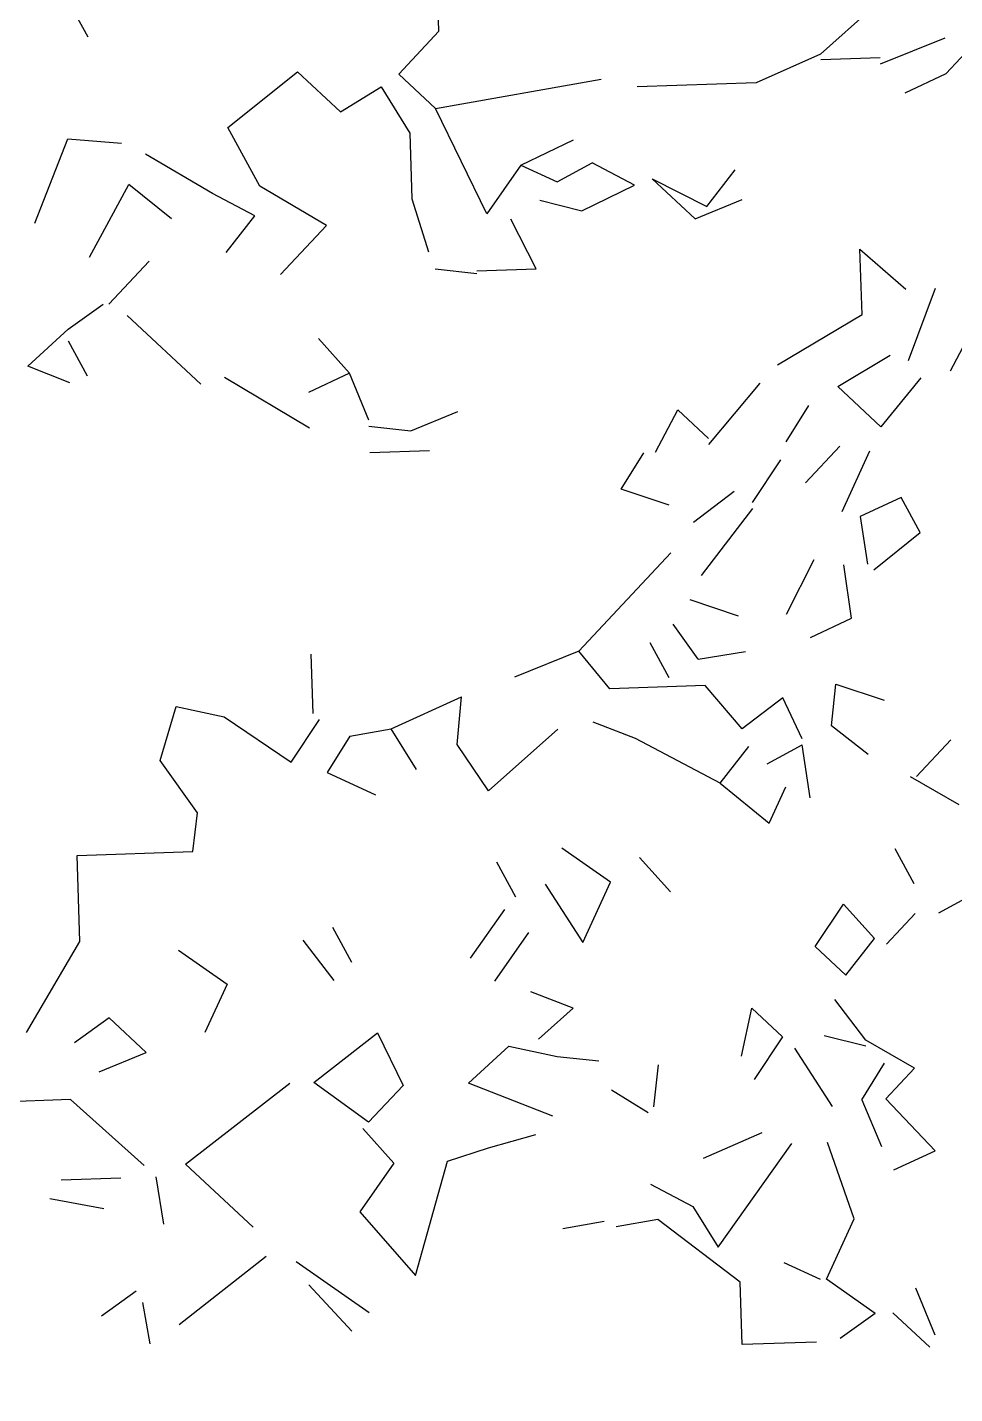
# Model space of a CAD drawing. Header units: metres. Extents: x 10 to 239, y 2 to 253.
# Drawn here: x 60.03 to 60.872, y 237.395 to 238.636 of the extents above; entities that cross this region are included whole.
import ezdxf

# ---------------------------------------------------------------- set-up
doc = ezdxf.new("R2010")
doc.units = ezdxf.units.M
doc.header["$MEASUREMENT"] = 0
doc.layers.add('1', color=7, linetype='Continuous')
doc.layers.add('bloques ARBOLES', color=7, linetype='Continuous', true_color=0xb8d897)

# ---------------------------------------------------------------- blocks, each defined once
blk = doc.blocks.new('arb-alz-77')
at = {"layer": 'bloques ARBOLES', "linetype": 'Continuous'}
for p, q in [((-3.7766, 4.904), (-3.7826, 5.0781)), ((-4.5111, 4.8916), (-4.551, 4.965)), ((-2.9778, 4.8561), (-2.8689, 4.9533)), ((-2.9778, 4.8561), (-2.8689, 4.9533)), ((-2.9778, 4.8561), (-2.8689, 4.9533)), ((-2.9778, 4.8561), (-2.8689, 4.9533)), ((-3.8607, 4.8138), (-3.7766, 4.904)), ((-3.8607, 4.8138), (-3.7766, 4.904)), ((-2.8526, 4.8355), (-2.7174, 4.8899)), ((-2.8526, 4.8355), (-2.7174, 4.8899)), ((-2.7149, 4.8152), (-2.6548, 4.8796)), ((-2.7149, 4.8152), (-2.6548, 4.8796)), ((-2.7149, 4.8152), (-2.6548, 4.8796)), ((-2.7149, 4.8152), (-2.6548, 4.8796)), ((-2.9778, 4.8561), (-3.1128, 4.7956)), ((-2.9778, 4.8561), (-3.1128, 4.7956)), ((-2.9778, 4.8561), (-3.1128, 4.7956)), ((-2.9778, 4.8561), (-3.1128, 4.7956)), ((-2.9778, 4.8561), (-3.1128, 4.7956)), ((-2.9778, 4.8561), (-3.1128, 4.7956)), ((-2.9778, 4.8561), (-3.1128, 4.7956)), ((-2.853, 4.8479), (-2.9774, 4.8437)), ((-2.853, 4.8479), (-2.9774, 4.8437)), ((-2.853, 4.8479), (-2.9774, 4.8437)), ((-2.853, 4.8479), (-2.9774, 4.8437)), ((-2.853, 4.8479), (-2.9774, 4.8437)), ((-4.2183, 4.7021), (-4.0727, 4.8192)), ((-4.2183, 4.7021), (-4.0727, 4.8192)), ((-4.0727, 4.8192), (-3.9826, 4.7351)), ((-4.0727, 4.8192), (-3.9826, 4.7351)), ((-3.7836, 4.7418), (-3.8607, 4.8138)), ((-3.7836, 4.7418), (-3.8607, 4.8138)), ((-3.7836, 4.7418), (-3.8607, 4.8138)), ((-3.7836, 4.7418), (-3.8607, 4.8138)), ((-3.7836, 4.7418), (-3.8607, 4.8138)), ((-3.7836, 4.7418), (-3.8607, 4.8138)), ((-2.8007, 4.775), (-2.7149, 4.8152)), ((-2.8007, 4.775), (-2.7149, 4.8152)), ((-2.8007, 4.775), (-2.7149, 4.8152)), ((-2.8007, 4.775), (-2.7149, 4.8152)), ((-2.8007, 4.775), (-2.7149, 4.8152)), ((-2.8007, 4.775), (-2.7149, 4.8152)), ((-2.8007, 4.775), (-2.7149, 4.8152)), ((-2.8007, 4.775), (-2.7149, 4.8152)), ((-2.8007, 4.775), (-2.7149, 4.8152)), ((-3.9826, 4.7351), (-3.8973, 4.7877)), ((-3.9826, 4.7351), (-3.8973, 4.7877)), ((-3.9826, 4.7351), (-3.8973, 4.7877)), ((-3.8973, 4.7877), (-3.8378, 4.6902)), ((-3.8973, 4.7877), (-3.8378, 4.6902)), ((-3.8973, 4.7877), (-3.8378, 4.6902)), ((-3.8973, 4.7877), (-3.8378, 4.6902)), ((-3.7836, 4.7418), (-3.4369, 4.8033)), ((-3.1128, 4.7956), (-3.3617, 4.7872)), ((-3.1128, 4.7956), (-3.3617, 4.7872)), ((-3.1128, 4.7956), (-3.3617, 4.7872)), ((-3.73, 4.6315), (-3.7836, 4.7418)), ((-3.73, 4.6315), (-3.7836, 4.7418)), ((-3.73, 4.6315), (-3.7836, 4.7418)), ((-3.73, 4.6315), (-3.7836, 4.7418)), ((-4.1518, 4.5798), (-4.2183, 4.7021)), ((-4.1518, 4.5798), (-4.2183, 4.7021)), ((-4.1518, 4.5798), (-4.2183, 4.7021)), ((-4.1518, 4.5798), (-4.2183, 4.7021)), ((-4.1518, 4.5798), (-4.2183, 4.7021)), ((-4.1518, 4.5798), (-4.2183, 4.7021)), ((-4.1518, 4.5798), (-4.2183, 4.7021)), ((-4.6224, 4.5017), (-4.5537, 4.6784)), ((-4.6224, 4.5017), (-4.5537, 4.6784)), ((-4.5537, 4.6784), (-4.4413, 4.6698)), ((-4.5537, 4.6784), (-4.4413, 4.6698)), ((-4.5537, 4.6784), (-4.4413, 4.6698)), ((-4.5537, 4.6784), (-4.4413, 4.6698)), ((-4.5537, 4.6784), (-4.4413, 4.6698)), ((-4.5537, 4.6784), (-4.4413, 4.6698)), ((-4.5537, 4.6784), (-4.4413, 4.6698)), ((-4.5537, 4.6784), (-4.4413, 4.6698)), ((-4.5537, 4.6784), (-4.4413, 4.6698)), ((-3.8378, 4.6902), (-3.8333, 4.5532)), ((-3.8378, 4.6902), (-3.8333, 4.5532)), ((-3.8378, 4.6902), (-3.8333, 4.5532)), ((-3.8378, 4.6902), (-3.8333, 4.5532)), ((-3.8378, 4.6902), (-3.8333, 4.5532)), ((-3.8378, 4.6902), (-3.8333, 4.5532)), ((-3.8378, 4.6902), (-3.8333, 4.5532)), ((-3.6052, 4.6233), (-3.495, 4.6767)), ((-3.6052, 4.6233), (-3.495, 4.6767)), ((-3.6052, 4.6233), (-3.495, 4.6767)), ((-3.6052, 4.6233), (-3.495, 4.6767)), ((-3.6052, 4.6233), (-3.495, 4.6767)), ((-4.2509, 4.5641), (-4.3907, 4.6465)), ((-4.2509, 4.5641), (-4.3907, 4.6465)), ((-4.2509, 4.5641), (-4.3907, 4.6465)), ((-3.6766, 4.5213), (-3.73, 4.6315)), ((-3.6766, 4.5213), (-3.73, 4.6315)), ((-3.6766, 4.5213), (-3.73, 4.6315)), ((-3.6766, 4.5213), (-3.73, 4.6315)), ((-3.6766, 4.5213), (-3.73, 4.6315)), ((-3.6766, 4.5213), (-3.73, 4.6315)), ((-3.6766, 4.5213), (-3.73, 4.6315)), ((-3.6766, 4.5213), (-3.73, 4.6315)), ((-3.6766, 4.5213), (-3.73, 4.6315)), ((-3.6766, 4.5213), (-3.73, 4.6315)), ((-3.6052, 4.6233), (-3.6766, 4.5213)), ((-3.6052, 4.6233), (-3.6766, 4.5213)), ((-3.6052, 4.6233), (-3.5293, 4.5884)), ((-3.6052, 4.6233), (-3.5293, 4.5884)), ((-3.5293, 4.5884), (-3.4559, 4.6283)), ((-3.5293, 4.5884), (-3.4559, 4.6283)), ((-3.5293, 4.5884), (-3.4559, 4.6283)), ((-3.3671, 4.5814), (-3.4559, 4.6283)), ((-3.3671, 4.5814), (-3.4559, 4.6283)), ((-3.2162, 4.5368), (-3.1564, 4.6135)), ((-3.2162, 4.5368), (-3.1564, 4.6135)), ((-3.2162, 4.5368), (-3.1564, 4.6135)), ((-4.508, 4.4309), (-4.426, 4.583)), ((-4.508, 4.4309), (-4.426, 4.583)), ((-4.508, 4.4309), (-4.426, 4.583)), ((-4.508, 4.4309), (-4.426, 4.583)), ((-4.508, 4.4309), (-4.426, 4.583)), ((-4.3363, 4.5113), (-4.426, 4.583)), ((-4.3363, 4.5113), (-4.426, 4.583)), ((-4.3363, 4.5113), (-4.426, 4.583)), ((-4.3363, 4.5113), (-4.426, 4.583)), ((-4.3363, 4.5113), (-4.426, 4.583)), ((-4.3363, 4.5113), (-4.426, 4.583)), ((-4.012, 4.4973), (-4.1518, 4.5798)), ((-4.012, 4.4973), (-4.1518, 4.5798)), ((-3.4774, 4.528), (-3.3671, 4.5814)), ((-3.4774, 4.528), (-3.3671, 4.5814)), ((-3.4774, 4.528), (-3.3671, 4.5814)), ((-3.4774, 4.528), (-3.3671, 4.5814)), ((-3.4774, 4.528), (-3.3671, 4.5814)), ((-3.4774, 4.528), (-3.3671, 4.5814)), ((-3.4774, 4.528), (-3.3671, 4.5814)), ((-3.4774, 4.528), (-3.3671, 4.5814)), ((-3.4774, 4.528), (-3.3671, 4.5814)), ((-3.4774, 4.528), (-3.3671, 4.5814)), ((-3.3303, 4.5951), (-3.2162, 4.5368)), ((-3.3303, 4.5951), (-3.2402, 4.511)), ((-3.3303, 4.5951), (-3.2402, 4.511)), ((-3.3303, 4.5951), (-3.2162, 4.5368)), ((-3.3303, 4.5951), (-3.2402, 4.511)), ((-3.3303, 4.5951), (-3.2162, 4.5368)), ((-3.3303, 4.5951), (-3.2402, 4.511)), ((-3.3303, 4.5951), (-3.2402, 4.511)), ((-4.1622, 4.5173), (-4.2509, 4.5641)), ((-4.1622, 4.5173), (-4.2509, 4.5641)), ((-3.8333, 4.5532), (-3.7984, 4.4423)), ((-3.8333, 4.5532), (-3.7984, 4.4423)), ((-3.5653, 4.5499), (-3.4774, 4.528)), ((-3.5653, 4.5499), (-3.4774, 4.528)), ((-3.2402, 4.511), (-3.1419, 4.5517)), ((-4.2218, 4.4406), (-4.1622, 4.5173)), ((-4.2218, 4.4406), (-4.1622, 4.5173)), ((-4.1082, 4.3945), (-4.012, 4.4973)), ((-4.1082, 4.3945), (-4.012, 4.4973)), ((-3.573, 4.4064), (-3.6263, 4.5103)), ((-3.573, 4.4064), (-3.6263, 4.5103)), ((-3.573, 4.4064), (-3.6263, 4.5103)), ((-3.573, 4.4064), (-3.6263, 4.5103)), ((-3.573, 4.4064), (-3.6263, 4.5103)), ((-2.8955, 4.4479), (-2.7993, 4.364)), ((-2.8908, 4.311), (-2.8955, 4.4479)), ((-2.8955, 4.4479), (-2.7993, 4.364)), ((-2.8955, 4.4479), (-2.7993, 4.364)), ((-2.8908, 4.311), (-2.8955, 4.4479)), ((-4.4673, 4.3325), (-4.3832, 4.4226)), ((-3.6973, 4.4022), (-3.573, 4.4064)), ((-3.6973, 4.4022), (-3.573, 4.4064)), ((-3.6973, 4.4022), (-3.573, 4.4064)), ((-3.6973, 4.4022), (-3.573, 4.4064)), ((-3.6973, 4.4022), (-3.573, 4.4064)), ((-3.6972, 4.3959), (-3.7847, 4.4055)), ((-2.7942, 4.2147), (-2.7371, 4.366)), ((-2.7942, 4.2147), (-2.7371, 4.366)), ((-2.7063, 4.1927), (-2.6127, 4.3703)), ((-4.5527, 4.2799), (-4.4798, 4.3322)), ((-4.5527, 4.2799), (-4.4798, 4.3322)), ((-4.2748, 4.1648), (-4.4291, 4.3089)), ((-4.2748, 4.1648), (-4.4291, 4.3089)), ((-4.2748, 4.1648), (-4.4291, 4.3089)), ((-3.0679, 4.2054), (-2.8908, 4.311)), ((-3.0679, 4.2054), (-2.8908, 4.311)), ((-3.0679, 4.2054), (-2.8908, 4.311)), ((-3.0679, 4.2054), (-2.8908, 4.311)), ((-3.0679, 4.2054), (-2.8908, 4.311)), ((-4.6373, 4.2023), (-4.5527, 4.2799)), ((-4.6373, 4.2023), (-4.5527, 4.2799)), ((-4.6373, 4.2023), (-4.5527, 4.2799)), ((-4.512, 4.1815), (-4.5519, 4.2549)), ((-4.512, 4.1815), (-4.5519, 4.2549)), ((-4.512, 4.1815), (-4.5519, 4.2549)), ((-3.9641, 4.1877), (-4.029, 4.2602)), ((-3.9641, 4.1877), (-4.029, 4.2602)), ((-3.9641, 4.1877), (-4.029, 4.2602)), ((-2.9419, 4.1599), (-2.832, 4.2258)), ((-4.5489, 4.1678), (-4.6373, 4.2023)), ((-4.5489, 4.1678), (-4.6373, 4.2023)), ((-4.5489, 4.1678), (-4.6373, 4.2023)), ((-4.5489, 4.1678), (-4.6373, 4.2023)), ((-4.0475, 4.0727), (-4.2254, 4.1788)), ((-4.0475, 4.0727), (-4.2254, 4.1788)), ((-4.0475, 4.0727), (-4.2254, 4.1788)), ((-3.9641, 4.1877), (-4.05, 4.1473)), ((-3.9641, 4.1877), (-4.05, 4.1473)), ((-3.9641, 4.1877), (-4.05, 4.1473)), ((-3.9235, 4.0893), (-3.9641, 4.1877)), ((-3.9235, 4.0893), (-3.9641, 4.1877)), ((-3.9235, 4.0893), (-3.9641, 4.1877)), ((-3.9235, 4.0893), (-3.9641, 4.1877)), ((-3.9235, 4.0893), (-3.9641, 4.1877)), ((-3.9235, 4.0893), (-3.9641, 4.1877)), ((-3.9235, 4.0893), (-3.9641, 4.1877)), ((-2.7681, 4.1782), (-2.8517, 4.0757)), ((-2.7681, 4.1782), (-2.8517, 4.0757)), ((-2.7681, 4.1782), (-2.8517, 4.0757)), ((-2.7681, 4.1782), (-2.8517, 4.0757)), ((-3.2118, 4.0387), (-3.1041, 4.1668)), ((-3.2118, 4.0387), (-3.1041, 4.1668)), ((-3.2118, 4.0387), (-3.1041, 4.1668)), ((-2.8517, 4.0757), (-2.9419, 4.1599)), ((-2.8517, 4.0757), (-2.9419, 4.1599)), ((-2.8517, 4.0757), (-2.9419, 4.1599)), ((-2.8517, 4.0757), (-2.9419, 4.1599)), ((-2.8517, 4.0757), (-2.9419, 4.1599)), ((-2.8517, 4.0757), (-2.9419, 4.1599)), ((-2.8517, 4.0757), (-2.9419, 4.1599)), ((-2.8517, 4.0757), (-2.9419, 4.1599)), ((-3.0501, 4.0442), (-3.0028, 4.1204)), ((-3.0501, 4.0442), (-3.0028, 4.1204)), ((-3.0501, 4.0442), (-3.0028, 4.1204)), ((-3.0501, 4.0442), (-3.0028, 4.1204)), ((-3.0501, 4.0442), (-3.0028, 4.1204)), ((-3.8355, 4.0674), (-3.7372, 4.108)), ((-3.8355, 4.0674), (-3.7372, 4.108)), ((-3.8355, 4.0674), (-3.7372, 4.108)), ((-3.8355, 4.0674), (-3.7372, 4.108)), ((-3.8355, 4.0674), (-3.7372, 4.108)), ((-3.8355, 4.0674), (-3.7372, 4.108)), ((-3.8355, 4.0674), (-3.7372, 4.108)), ((-3.8355, 4.0674), (-3.7372, 4.108)), ((-3.8355, 4.0674), (-3.7372, 4.108)), ((-3.8355, 4.0674), (-3.7372, 4.108)), ((-3.8355, 4.0674), (-3.7372, 4.108)), ((-3.8355, 4.0674), (-3.7372, 4.108)), ((-3.8355, 4.0674), (-3.7372, 4.108)), ((-3.8355, 4.0674), (-3.7372, 4.108)), ((-3.3234, 4.0224), (-3.2765, 4.1112)), ((-3.3234, 4.0224), (-3.2765, 4.1112)), ((-3.3234, 4.0224), (-3.2765, 4.1112)), ((-3.3234, 4.0224), (-3.2765, 4.1112)), ((-3.3234, 4.0224), (-3.2765, 4.1112)), ((-3.3234, 4.0224), (-3.2765, 4.1112)), ((-3.3234, 4.0224), (-3.2765, 4.1112)), ((-3.3234, 4.0224), (-3.2765, 4.1112)), ((-3.2122, 4.0511), (-3.2765, 4.1112)), ((-3.2122, 4.0511), (-3.2765, 4.1112)), ((-3.2122, 4.0511), (-3.2765, 4.1112)), ((-3.9231, 4.0769), (-3.8355, 4.0674)), ((-3.9231, 4.0769), (-3.8355, 4.0674)), ((-3.9231, 4.0769), (-3.8355, 4.0674)), ((-3.9231, 4.0769), (-3.8355, 4.0674)), ((-2.9377, 4.0354), (-3.0097, 3.9582)), ((-2.9377, 4.0354), (-3.0097, 3.9582)), ((-2.9377, 4.0354), (-3.0097, 3.9582)), ((-2.9377, 4.0354), (-3.0097, 3.9582)), ((-2.9377, 4.0354), (-3.0097, 3.9582)), ((-2.9377, 4.0354), (-3.0097, 3.9582)), ((-2.9377, 4.0354), (-3.0097, 3.9582)), ((-2.9377, 4.0354), (-3.0097, 3.9582)), ((-3.7967, 4.025), (-3.9213, 4.0209)), ((-3.7967, 4.025), (-3.9213, 4.0209)), ((-3.7967, 4.025), (-3.9213, 4.0209)), ((-3.3955, 3.9452), (-3.3482, 4.0215)), ((-3.3955, 3.9452), (-3.3482, 4.0215)), ((-3.3955, 3.9452), (-3.3482, 4.0215)), ((-3.1205, 3.9171), (-3.0612, 4.0063)), ((-3.1205, 3.9171), (-3.0612, 4.0063)), ((-3.1205, 3.9171), (-3.0612, 4.0063)), ((-3.1205, 3.9171), (-3.0612, 4.0063)), ((-3.1205, 3.9171), (-3.0612, 4.0063)), ((-2.933, 3.8986), (-2.8751, 4.025)), ((-2.933, 3.8986), (-2.8751, 4.025)), ((-3.2946, 3.9113), (-3.3955, 3.9452)), ((-3.2946, 3.9113), (-3.3955, 3.9452)), ((-3.2946, 3.9113), (-3.3955, 3.9452)), ((-3.2436, 3.8757), (-3.1587, 3.9408)), ((-3.2436, 3.8757), (-3.1587, 3.9408)), ((-3.2436, 3.8757), (-3.1587, 3.9408)), ((-3.2436, 3.8757), (-3.1587, 3.9408)), ((-3.2436, 3.8757), (-3.1587, 3.9408)), ((-3.2436, 3.8757), (-3.1587, 3.9408)), ((-3.2436, 3.8757), (-3.1587, 3.9408)), ((-2.8095, 3.9276), (-2.8953, 3.8875)), ((-2.7697, 3.8543), (-2.8095, 3.9276)), ((-3.2274, 3.7641), (-3.12, 3.9047)), ((-3.2274, 3.7641), (-3.12, 3.9047)), ((-2.8953, 3.8875), (-2.8795, 3.7883)), ((-2.8667, 3.7763), (-2.7697, 3.8543)), ((-3.4837, 3.606), (-3.2913, 3.8118)), ((-2.9919, 3.797), (-3.0503, 3.6829)), ((-2.9131, 3.675), (-2.9292, 3.7866)), ((-2.9131, 3.675), (-2.9292, 3.7866)), ((-3.1499, 3.6795), (-3.2506, 3.7135)), ((-3.1499, 3.6795), (-3.2506, 3.7135)), ((-3.1499, 3.6795), (-3.2506, 3.7135)), ((-3.1499, 3.6795), (-3.2506, 3.7135)), ((-3.1499, 3.6795), (-3.2506, 3.7135)), ((-3.1499, 3.6795), (-3.2506, 3.7135)), ((-3.1499, 3.6795), (-3.2506, 3.7135)), ((-3.1499, 3.6795), (-3.2506, 3.7135)), ((-3.2339, 3.5894), (-3.2862, 3.6625)), ((-3.2339, 3.5894), (-3.2862, 3.6625)), ((-3.2339, 3.5894), (-3.2862, 3.6625)), ((-3.2339, 3.5894), (-3.2862, 3.6625)), ((-2.9989, 3.6348), (-2.9131, 3.675)), ((-2.9989, 3.6348), (-2.9131, 3.675)), ((-3.4837, 3.606), (-3.6189, 3.5516)), ((-3.4837, 3.606), (-3.6189, 3.5516)), ((-3.4837, 3.606), (-3.6189, 3.5516)), ((-3.4837, 3.606), (-3.6189, 3.5516)), ((-3.4837, 3.606), (-3.6189, 3.5516)), ((-3.4837, 3.606), (-3.6189, 3.5516)), ((-3.4188, 3.5272), (-3.4837, 3.606)), ((-3.4188, 3.5272), (-3.4837, 3.606)), ((-3.4188, 3.5272), (-3.4837, 3.606)), ((-3.4188, 3.5272), (-3.4837, 3.606)), ((-3.4188, 3.5272), (-3.4837, 3.606)), ((-3.4188, 3.5272), (-3.4837, 3.606)), ((-3.295, 3.5501), (-3.3348, 3.6234)), ((-3.295, 3.5501), (-3.3348, 3.6234)), ((-3.295, 3.5501), (-3.3348, 3.6234)), ((-3.295, 3.5501), (-3.3348, 3.6234)), ((-3.295, 3.5501), (-3.3348, 3.6234)), ((-3.295, 3.5501), (-3.3348, 3.6234)), ((-3.295, 3.5501), (-3.3348, 3.6234)), ((-3.2339, 3.5894), (-3.135, 3.6053)), ((-3.2339, 3.5894), (-3.135, 3.6053)), ((-3.2339, 3.5894), (-3.135, 3.6053)), ((-3.2339, 3.5894), (-3.135, 3.6053)), ((-3.2339, 3.5894), (-3.135, 3.6053)), ((-4.0398, 3.4751), (-4.0439, 3.5995)), ((-3.2196, 3.5339), (-3.4188, 3.5272)), ((-3.2196, 3.5339), (-3.4188, 3.5272)), ((-3.2196, 3.5339), (-3.4188, 3.5272)), ((-3.2196, 3.5339), (-3.4188, 3.5272)), ((-3.1419, 3.4431), (-3.2196, 3.5339)), ((-3.1419, 3.4431), (-3.2196, 3.5339)), ((-3.1419, 3.4431), (-3.2196, 3.5339)), ((-3.1419, 3.4431), (-3.2196, 3.5339)), ((-3.1419, 3.4431), (-3.2196, 3.5339)), ((-3.1419, 3.4431), (-3.2196, 3.5339)), ((-3.1419, 3.4431), (-3.2196, 3.5339)), ((-3.1419, 3.4431), (-3.2196, 3.5339)), ((-3.1419, 3.4431), (-3.2196, 3.5339)), ((-3.1419, 3.4431), (-3.2196, 3.5339)), ((-3.1419, 3.4431), (-3.2196, 3.5339)), ((-3.1419, 3.4431), (-3.2196, 3.5339)), ((-3.1419, 3.4431), (-3.2196, 3.5339)), ((-3.1419, 3.4431), (-3.2196, 3.5339)), ((-2.9553, 3.4495), (-2.9457, 3.5369)), ((-2.9553, 3.4495), (-2.9457, 3.5369)), ((-2.9457, 3.5369), (-2.8449, 3.503)), ((-2.9457, 3.5369), (-2.8449, 3.503)), ((-2.9457, 3.5369), (-2.8449, 3.503)), ((-2.9457, 3.5369), (-2.8449, 3.503)), ((-2.9457, 3.5369), (-2.8449, 3.503)), ((-2.9457, 3.5369), (-2.8449, 3.503)), ((-2.9457, 3.5369), (-2.8449, 3.503)), ((-2.9457, 3.5369), (-2.8449, 3.503)), ((-2.9457, 3.5369), (-2.8449, 3.503)), ((-4.3603, 3.377), (-4.3267, 3.4903)), ((-4.3603, 3.377), (-4.3267, 3.4903)), ((-4.3603, 3.377), (-4.3267, 3.4903)), ((-4.3603, 3.377), (-4.3267, 3.4903)), ((-4.3603, 3.377), (-4.3267, 3.4903)), ((-4.3267, 3.4903), (-4.2265, 3.4687)), ((-4.3267, 3.4903), (-4.2265, 3.4687)), ((-4.3267, 3.4903), (-4.2265, 3.4687)), ((-4.3267, 3.4903), (-4.2265, 3.4687)), ((-3.8767, 3.4432), (-3.7296, 3.5104)), ((-3.8767, 3.4432), (-3.7296, 3.5104)), ((-3.7387, 3.4106), (-3.7296, 3.5104)), ((-3.7387, 3.4106), (-3.7296, 3.5104)), ((-3.7387, 3.4106), (-3.7296, 3.5104)), ((-3.7387, 3.4106), (-3.7296, 3.5104)), ((-3.7387, 3.4106), (-3.7296, 3.5104)), ((-3.7387, 3.4106), (-3.7296, 3.5104)), ((-3.0568, 3.5083), (-3.1419, 3.4431)), ((-3.0568, 3.5083), (-3.1419, 3.4431)), ((-3.0568, 3.5083), (-3.1419, 3.4431)), ((-3.0568, 3.5083), (-3.1419, 3.4431)), ((-3.0568, 3.5083), (-3.1419, 3.4431)), ((-3.0167, 3.4223), (-3.0568, 3.5083)), ((-3.0167, 3.4223), (-3.0568, 3.5083)), ((-3.0167, 3.4223), (-3.0568, 3.5083)), ((-3.0167, 3.4223), (-3.0568, 3.5083)), ((-3.0167, 3.4223), (-3.0568, 3.5083)), ((-4.2265, 3.4687), (-4.0862, 3.3738)), ((-4.2265, 3.4687), (-4.0862, 3.3738)), ((-4.2265, 3.4687), (-4.0862, 3.3738)), ((-4.2265, 3.4687), (-4.0862, 3.3738)), ((-4.2265, 3.4687), (-4.0862, 3.3738)), ((-4.2265, 3.4687), (-4.0862, 3.3738)), ((-4.2265, 3.4687), (-4.0862, 3.3738)), ((-4.2265, 3.4687), (-4.0862, 3.3738)), ((-4.2265, 3.4687), (-4.0862, 3.3738)), ((-4.2265, 3.4687), (-4.0862, 3.3738)), ((-4.2265, 3.4687), (-4.0862, 3.3738)), ((-4.0862, 3.3738), (-4.0269, 3.463)), ((-4.0862, 3.3738), (-4.0269, 3.463)), ((-3.9634, 3.4278), (-3.8767, 3.4432)), ((-3.9634, 3.4278), (-3.8767, 3.4432)), ((-3.824, 3.3578), (-3.8767, 3.4432)), ((-3.824, 3.3578), (-3.8767, 3.4432)), ((-3.824, 3.3578), (-3.8767, 3.4432)), ((-3.824, 3.3578), (-3.8767, 3.4432)), ((-3.824, 3.3578), (-3.8767, 3.4432)), ((-3.824, 3.3578), (-3.8767, 3.4432)), ((-3.824, 3.3578), (-3.8767, 3.4432)), ((-3.5279, 3.4425), (-3.6731, 3.3132)), ((-3.5279, 3.4425), (-3.6731, 3.3132)), ((-3.3654, 3.4231), (-3.4537, 3.4574)), ((-3.3654, 3.4231), (-3.4537, 3.4574)), ((-3.3654, 3.4231), (-3.4537, 3.4574)), ((-3.3654, 3.4231), (-3.4537, 3.4574)), ((-3.3654, 3.4231), (-3.4537, 3.4574)), ((-3.3654, 3.4231), (-3.4537, 3.4574)), ((-3.3654, 3.4231), (-3.4537, 3.4574)), ((-3.3654, 3.4231), (-3.4537, 3.4574)), ((-3.3654, 3.4231), (-3.4537, 3.4574)), ((-3.3654, 3.4231), (-3.4537, 3.4574)), ((-3.3654, 3.4231), (-3.4537, 3.4574)), ((-3.3654, 3.4231), (-3.4537, 3.4574)), ((-3.3654, 3.4231), (-3.4537, 3.4574)), ((-3.3654, 3.4231), (-3.4537, 3.4574)), ((-3.3654, 3.4231), (-3.4537, 3.4574)), ((-3.3654, 3.4231), (-3.4537, 3.4574)), ((-3.3654, 3.4231), (-3.4537, 3.4574)), ((-2.8784, 3.3897), (-2.9553, 3.4495)), ((-2.8784, 3.3897), (-2.9553, 3.4495)), ((-2.8784, 3.3897), (-2.9553, 3.4495)), ((-2.8784, 3.3897), (-2.9553, 3.4495)), ((-2.8784, 3.3897), (-2.9553, 3.4495)), ((-2.8784, 3.3897), (-2.9553, 3.4495)), ((-2.8784, 3.3897), (-2.9553, 3.4495)), ((-2.8784, 3.3897), (-2.9553, 3.4495)), ((-2.8784, 3.3897), (-2.9553, 3.4495)), ((-3.9634, 3.4278), (-4.0107, 3.3516)), ((-3.9634, 3.4278), (-4.0107, 3.3516)), ((-3.9634, 3.4278), (-4.0107, 3.3516)), ((-3.9634, 3.4278), (-4.0107, 3.3516)), ((-3.9634, 3.4278), (-4.0107, 3.3516)), ((-3.6731, 3.3132), (-3.7387, 3.4106)), ((-3.1878, 3.3295), (-3.3654, 3.4231)), ((-3.1878, 3.3295), (-3.3654, 3.4231)), ((-3.1878, 3.3295), (-3.1282, 3.4062)), ((-3.1878, 3.3295), (-3.1282, 3.4062)), ((-3.1878, 3.3295), (-3.1282, 3.4062)), ((-3.1878, 3.3295), (-3.1282, 3.4062)), ((-3.0896, 3.3701), (-3.0162, 3.41)), ((-3.0896, 3.3701), (-3.0162, 3.41)), ((-3.0896, 3.3701), (-3.0162, 3.41)), ((-3.0896, 3.3701), (-3.0162, 3.41)), ((-2.9999, 3.2985), (-3.0162, 3.41)), ((-2.7772, 3.3434), (-2.7052, 3.4205)), ((-2.7772, 3.3434), (-2.7052, 3.4205)), ((-2.7772, 3.3434), (-2.7052, 3.4205)), ((-2.7772, 3.3434), (-2.7052, 3.4205)), ((-2.7772, 3.3434), (-2.7052, 3.4205)), ((-2.7772, 3.3434), (-2.7052, 3.4205)), ((-2.7772, 3.3434), (-2.7052, 3.4205)), ((-4.2819, 3.2676), (-4.3603, 3.377)), ((-4.2819, 3.2676), (-4.3603, 3.377)), ((-4.2819, 3.2676), (-4.3603, 3.377)), ((-4.0107, 3.3516), (-3.9095, 3.3051)), ((-3.1878, 3.3295), (-3.0854, 3.2457)), ((-3.1878, 3.3295), (-3.0854, 3.2457)), ((-3.1878, 3.3295), (-3.0854, 3.2457)), ((-3.0854, 3.2457), (-3.0505, 3.3217)), ((-3.0854, 3.2457), (-3.0505, 3.3217)), ((-3.0854, 3.2457), (-3.0505, 3.3217)), ((-2.6881, 3.2841), (-2.7897, 3.3429)), ((-2.6881, 3.2841), (-2.7897, 3.3429)), ((-4.2916, 3.1863), (-4.2819, 3.2676)), ((-4.2916, 3.1863), (-4.2819, 3.2676)), ((-4.2916, 3.1863), (-4.2819, 3.2676)), ((-4.2916, 3.1863), (-4.2819, 3.2676)), ((-4.2916, 3.1863), (-4.2819, 3.2676)), ((-4.2916, 3.1863), (-4.2819, 3.2676)), ((-4.2916, 3.1863), (-4.2819, 3.2676)), ((-4.2916, 3.1863), (-4.2819, 3.2676)), ((-4.2916, 3.1863), (-4.2819, 3.2676)), ((-4.2916, 3.1863), (-4.2819, 3.2676)), ((-4.2916, 3.1863), (-4.2819, 3.2676)), ((-4.2916, 3.1863), (-4.2819, 3.2676)), ((-4.2916, 3.1863), (-4.2819, 3.2676)), ((-4.5342, 3.1781), (-4.2916, 3.1863)), ((-4.5342, 3.1781), (-4.2916, 3.1863)), ((-4.5282, 2.9977), (-4.5342, 3.1781)), ((-3.4175, 3.1224), (-3.5196, 3.1936)), ((-3.4175, 3.1224), (-3.5196, 3.1936)), ((-2.7822, 3.1189), (-2.822, 3.1923)), ((-2.7822, 3.1189), (-2.822, 3.1923)), ((-2.7822, 3.1189), (-2.822, 3.1923)), ((-2.7822, 3.1189), (-2.822, 3.1923)), ((-2.7822, 3.1189), (-2.822, 3.1923)), ((-3.6158, 3.0908), (-3.6556, 3.1642)), ((-3.6158, 3.0908), (-3.6556, 3.1642)), ((-3.6158, 3.0908), (-3.6556, 3.1642)), ((-3.6158, 3.0908), (-3.6556, 3.1642)), ((-3.2922, 3.1017), (-3.357, 3.1742)), ((-3.2922, 3.1017), (-3.357, 3.1742)), ((-3.4755, 2.9959), (-3.4175, 3.1224)), ((-3.4755, 2.9959), (-3.4175, 3.1224)), ((-3.4755, 2.9959), (-3.4175, 3.1224)), ((-3.4755, 2.9959), (-3.4175, 3.1224)), ((-3.4755, 2.9959), (-3.4175, 3.1224)), ((-2.7304, 3.0583), (-2.608, 3.1249)), ((-2.7304, 3.0583), (-2.608, 3.1249)), ((-2.7304, 3.0583), (-2.608, 3.1249)), ((-2.7304, 3.0583), (-2.608, 3.1249)), ((-3.5544, 3.1178), (-3.4755, 2.9959)), ((-3.6397, 3.065), (-3.7111, 2.963)), ((-3.6397, 3.065), (-3.7111, 2.963)), ((-2.9894, 2.9873), (-2.9302, 3.0765)), ((-2.9894, 2.9873), (-2.9302, 3.0765)), ((-2.9894, 2.9873), (-2.9302, 3.0765)), ((-2.9894, 2.9873), (-2.9302, 3.0765)), ((-2.9302, 3.0765), (-2.8654, 3.0041)), ((-2.9302, 3.0765), (-2.8654, 3.0041)), ((-2.9302, 3.0765), (-2.8654, 3.0041)), ((-2.8402, 2.9924), (-2.78, 3.0567)), ((-2.8402, 2.9924), (-2.78, 3.0567)), ((-3.9998, 3.028), (-3.9599, 2.9546)), ((-3.6597, 2.9149), (-3.5883, 3.0169)), ((-3.6597, 2.9149), (-3.5883, 3.0169)), ((-2.9251, 2.9272), (-2.8654, 3.0041)), ((-2.9251, 2.9272), (-2.8654, 3.0041)), ((-2.9251, 2.9272), (-2.8654, 3.0041)), ((-2.9251, 2.9272), (-2.8654, 3.0041)), ((-2.9251, 2.9272), (-2.8654, 3.0041)), ((-2.9251, 2.9272), (-2.8654, 3.0041)), ((-2.9251, 2.9272), (-2.8654, 3.0041)), ((-2.9251, 2.9272), (-2.8654, 3.0041)), ((-2.9251, 2.9272), (-2.8654, 3.0041)), ((-4.6401, 2.8071), (-4.5282, 2.9977)), ((-4.6401, 2.8071), (-4.5282, 2.9977)), ((-4.6401, 2.8071), (-4.5282, 2.9977)), ((-4.6401, 2.8071), (-4.5282, 2.9977)), ((-4.322, 2.9798), (-4.22, 2.9086)), ((-4.322, 2.9798), (-4.22, 2.9086)), ((-3.996, 2.9161), (-4.0611, 3.001)), ((-2.9251, 2.9272), (-2.9894, 2.9873)), ((-2.9251, 2.9272), (-2.9894, 2.9873)), ((-2.9251, 2.9272), (-2.9894, 2.9873)), ((-4.22, 2.9086), (-4.2664, 2.8072)), ((-3.4958, 2.8582), (-3.5841, 2.8926)), ((-2.8832, 2.7917), (-2.9484, 2.8766)), ((-2.8832, 2.7917), (-2.9484, 2.8766)), ((-2.8832, 2.7917), (-2.9484, 2.8766)), ((-2.8832, 2.7917), (-2.9484, 2.8766)), ((-2.8832, 2.7917), (-2.9484, 2.8766)), ((-2.8832, 2.7917), (-2.9484, 2.8766)), ((-2.8832, 2.7917), (-2.9484, 2.8766)), ((-2.8832, 2.7917), (-2.9484, 2.8766)), ((-2.8832, 2.7917), (-2.9484, 2.8766)), ((-2.8832, 2.7917), (-2.9484, 2.8766)), ((-2.8832, 2.7917), (-2.9484, 2.8766)), ((-2.8832, 2.7917), (-2.9484, 2.8766)), ((-2.8832, 2.7917), (-2.9484, 2.8766)), ((-4.4666, 2.8379), (-4.5397, 2.7856)), ((-4.3895, 2.7657), (-4.4666, 2.8379)), ((-4.3895, 2.7657), (-4.4666, 2.8379)), ((-3.5683, 2.7934), (-3.4958, 2.8582)), ((-3.5683, 2.7934), (-3.4958, 2.8582)), ((-3.1436, 2.758), (-3.1221, 2.8583)), ((-3.1436, 2.758), (-3.1221, 2.8583)), ((-3.1436, 2.758), (-3.1221, 2.8583)), ((-3.1221, 2.8583), (-3.0578, 2.7982)), ((-4.0386, 2.7028), (-3.9051, 2.807)), ((-4.0386, 2.7028), (-3.9051, 2.807)), ((-4.0386, 2.7028), (-3.9051, 2.807)), ((-3.9051, 2.807), (-3.8515, 2.6968)), ((-3.9051, 2.807), (-3.8515, 2.6968)), ((-3.9051, 2.807), (-3.8515, 2.6968)), ((-3.9051, 2.807), (-3.8515, 2.6968)), ((-3.9051, 2.807), (-3.8515, 2.6968)), ((-3.9051, 2.807), (-3.8515, 2.6968)), ((-3.9051, 2.807), (-3.8515, 2.6968)), ((-3.9051, 2.807), (-3.8515, 2.6968)), ((-3.9051, 2.807), (-3.8515, 2.6968)), ((-3.9051, 2.807), (-3.8515, 2.6968)), ((-3.7147, 2.7014), (-3.6301, 2.779)), ((-3.7147, 2.7014), (-3.6301, 2.779)), ((-3.7147, 2.7014), (-3.6301, 2.779)), ((-3.7147, 2.7014), (-3.6301, 2.779)), ((-3.7147, 2.7014), (-3.6301, 2.779)), ((-3.6301, 2.779), (-3.5296, 2.7574)), ((-3.6301, 2.779), (-3.5296, 2.7574)), ((-3.6301, 2.779), (-3.5296, 2.7574)), ((-3.6301, 2.779), (-3.5296, 2.7574)), ((-3.6301, 2.779), (-3.5296, 2.7574)), ((-3.6301, 2.779), (-3.5296, 2.7574)), ((-3.6301, 2.779), (-3.5296, 2.7574)), ((-3.6301, 2.779), (-3.5296, 2.7574)), ((-3.6301, 2.779), (-3.5296, 2.7574)), ((-3.0578, 2.7982), (-3.1171, 2.709)), ((-2.9707, 2.8012), (-2.8829, 2.7793)), ((-2.9707, 2.8012), (-2.8829, 2.7793)), ((-2.9707, 2.8012), (-2.8829, 2.7793)), ((-2.9707, 2.8012), (-2.8829, 2.7793)), ((-2.9707, 2.8012), (-2.8829, 2.7793)), ((-2.9707, 2.8012), (-2.8829, 2.7793)), ((-2.9707, 2.8012), (-2.8829, 2.7793)), ((-2.9707, 2.8012), (-2.8829, 2.7793)), ((-2.9707, 2.8012), (-2.8829, 2.7793)), ((-2.9707, 2.8012), (-2.8829, 2.7793)), ((-2.9707, 2.8012), (-2.8829, 2.7793)), ((-2.9707, 2.8012), (-2.8829, 2.7793)), ((-2.9707, 2.8012), (-2.8829, 2.7793)), ((-2.9707, 2.8012), (-2.8829, 2.7793)), ((-2.9707, 2.8012), (-2.8829, 2.7793)), ((-2.7815, 2.7329), (-2.8832, 2.7917)), ((-2.7815, 2.7329), (-2.8832, 2.7917)), ((-2.7815, 2.7329), (-2.8832, 2.7917)), ((-2.7815, 2.7329), (-2.8832, 2.7917)), ((-2.7815, 2.7329), (-2.8832, 2.7917)), ((-2.7815, 2.7329), (-2.8832, 2.7917)), ((-2.7815, 2.7329), (-2.8832, 2.7917)), ((-2.7815, 2.7329), (-2.8832, 2.7917)), ((-2.7815, 2.7329), (-2.8832, 2.7917)), ((-2.7815, 2.7329), (-2.8832, 2.7917)), ((-2.7815, 2.7329), (-2.8832, 2.7917)), ((-4.4878, 2.7251), (-4.3895, 2.7657)), ((-4.4878, 2.7251), (-4.3895, 2.7657)), ((-4.4878, 2.7251), (-4.3895, 2.7657)), ((-3.5296, 2.7574), (-3.4422, 2.7479)), ((-3.5296, 2.7574), (-3.4422, 2.7479)), ((-2.9532, 2.6522), (-3.032, 2.7743)), ((-2.9532, 2.6522), (-3.032, 2.7743)), ((-2.9532, 2.6522), (-3.032, 2.7743)), ((-2.9532, 2.6522), (-3.032, 2.7743)), ((-2.9532, 2.6522), (-3.032, 2.7743)), ((-2.9532, 2.6522), (-3.032, 2.7743)), ((-2.9532, 2.6522), (-3.032, 2.7743)), ((-3.3269, 2.6521), (-3.3174, 2.7396)), ((-3.3269, 2.6521), (-3.3174, 2.7396)), ((-3.3269, 2.6521), (-3.3174, 2.7396)), ((-2.8914, 2.6668), (-2.8442, 2.7432)), ((-2.8914, 2.6668), (-2.8442, 2.7432)), ((-2.8914, 2.6668), (-2.8442, 2.7432)), ((-2.8914, 2.6668), (-2.8442, 2.7432)), ((-2.8914, 2.6668), (-2.8442, 2.7432)), ((-2.8914, 2.6668), (-2.8442, 2.7432)), ((-2.8914, 2.6668), (-2.8442, 2.7432)), ((-2.8914, 2.6668), (-2.8442, 2.7432)), ((-2.8914, 2.6668), (-2.8442, 2.7432)), ((-2.8914, 2.6668), (-2.8442, 2.7432)), ((-2.8417, 2.6685), (-2.7815, 2.7329)), ((-2.8417, 2.6685), (-2.7815, 2.7329)), ((-4.3069, 2.5319), (-4.0885, 2.7011)), ((-4.3069, 2.5319), (-4.0885, 2.7011)), ((-4.3069, 2.5319), (-4.0885, 2.7011)), ((-4.3069, 2.5319), (-4.0885, 2.7011)), ((-4.3069, 2.5319), (-4.0885, 2.7011)), ((-4.3069, 2.5319), (-4.0885, 2.7011)), ((-4.3069, 2.5319), (-4.0885, 2.7011)), ((-4.3069, 2.5319), (-4.0885, 2.7011)), ((-4.3069, 2.5319), (-4.0885, 2.7011)), ((-4.3069, 2.5319), (-4.0885, 2.7011)), ((-3.9238, 2.6195), (-4.0386, 2.7028)), ((-3.9238, 2.6195), (-4.0386, 2.7028)), ((-3.9238, 2.6195), (-4.0386, 2.7028)), ((-3.9238, 2.6195), (-4.0386, 2.7028)), ((-3.9238, 2.6195), (-4.0386, 2.7028)), ((-3.8515, 2.6968), (-3.9238, 2.6195)), ((-3.8515, 2.6968), (-3.9238, 2.6195)), ((-3.5381, 2.6325), (-3.7147, 2.7014)), ((-3.5381, 2.6325), (-3.7147, 2.7014)), ((-3.5381, 2.6325), (-3.7147, 2.7014)), ((-3.5381, 2.6325), (-3.7147, 2.7014)), ((-3.5381, 2.6325), (-3.7147, 2.7014)), ((-4.5481, 2.6669), (-4.6974, 2.6619)), ((-4.5481, 2.6669), (-4.6974, 2.6619)), ((-4.3939, 2.5289), (-4.5481, 2.6669)), ((-4.3939, 2.5289), (-4.5481, 2.6669)), ((-4.3939, 2.5289), (-4.5481, 2.6669)), ((-4.3939, 2.5289), (-4.5481, 2.6669)), ((-4.3939, 2.5289), (-4.5481, 2.6669)), ((-4.3939, 2.5289), (-4.5481, 2.6669)), ((-4.3939, 2.5289), (-4.5481, 2.6669)), ((-4.3939, 2.5289), (-4.5481, 2.6669)), ((-4.3939, 2.5289), (-4.5481, 2.6669)), ((-4.3939, 2.5289), (-4.5481, 2.6669)), ((-4.3939, 2.5289), (-4.5481, 2.6669)), ((-4.3939, 2.5289), (-4.5481, 2.6669)), ((-3.339, 2.6392), (-3.4152, 2.6865)), ((-3.339, 2.6392), (-3.4152, 2.6865)), ((-3.339, 2.6392), (-3.4152, 2.6865)), ((-2.8914, 2.6668), (-2.8507, 2.5686)), ((-2.8914, 2.6668), (-2.8507, 2.5686)), ((-2.8914, 2.6668), (-2.8507, 2.5686)), ((-2.8914, 2.6668), (-2.8507, 2.5686)), ((-2.7383, 2.5599), (-2.8417, 2.6685)), ((-2.7383, 2.5599), (-2.8417, 2.6685)), ((-3.9357, 2.6066), (-3.871, 2.5342)), ((-3.9357, 2.6066), (-3.871, 2.5342)), ((-3.9357, 2.6066), (-3.871, 2.5342)), ((-3.9357, 2.6066), (-3.871, 2.5342)), ((-3.6727, 2.5657), (-3.574, 2.594)), ((-3.6727, 2.5657), (-3.574, 2.594)), ((-3.6727, 2.5657), (-3.574, 2.594)), ((-3.6727, 2.5657), (-3.574, 2.594)), ((-3.6727, 2.5657), (-3.574, 2.594)), ((-3.6727, 2.5657), (-3.574, 2.594)), ((-3.6727, 2.5657), (-3.574, 2.594)), ((-3.6727, 2.5657), (-3.574, 2.594)), ((-3.1009, 2.5974), (-3.2236, 2.5435)), ((-3.1009, 2.5974), (-3.2236, 2.5435)), ((-3.1009, 2.5974), (-3.2236, 2.5435)), ((-3.1009, 2.5974), (-3.2236, 2.5435)), ((-3.1009, 2.5974), (-3.2236, 2.5435)), ((-3.1009, 2.5974), (-3.2236, 2.5435)), ((-3.1009, 2.5974), (-3.2236, 2.5435)), ((-3.1009, 2.5974), (-3.2236, 2.5435)), ((-3.1009, 2.5974), (-3.2236, 2.5435)), ((-3.1009, 2.5974), (-3.2236, 2.5435)), ((-2.9079, 2.4172), (-2.9631, 2.5772)), ((-2.9079, 2.4172), (-2.9631, 2.5772)), ((-2.9079, 2.4172), (-2.9631, 2.5772)), ((-2.9079, 2.4172), (-2.9631, 2.5772)), ((-2.9079, 2.4172), (-2.9631, 2.5772)), ((-2.9079, 2.4172), (-2.9631, 2.5772)), ((-2.9079, 2.4172), (-2.9631, 2.5772)), ((-2.9079, 2.4172), (-2.9631, 2.5772)), ((-2.9079, 2.4172), (-2.9631, 2.5772)), ((-2.9079, 2.4172), (-2.9631, 2.5772)), ((-2.9079, 2.4172), (-2.9631, 2.5772)), ((-2.9079, 2.4172), (-2.9631, 2.5772)), ((-3.7591, 2.5379), (-3.6727, 2.5657)), ((-3.1923, 2.3577), (-3.0379, 2.5747)), ((-3.1923, 2.3577), (-3.0379, 2.5747)), ((-3.1923, 2.3577), (-3.0379, 2.5747)), ((-3.1923, 2.3577), (-3.0379, 2.5747)), ((-3.1923, 2.3577), (-3.0379, 2.5747)), ((-3.1923, 2.3577), (-3.0379, 2.5747)), ((-2.8243, 2.5197), (-2.7383, 2.5599)), ((-2.8243, 2.5197), (-2.7383, 2.5599)), ((-2.8243, 2.5197), (-2.7383, 2.5599)), ((-2.8243, 2.5197), (-2.7383, 2.5599)), ((-2.8243, 2.5197), (-2.7383, 2.5599)), ((-2.8243, 2.5197), (-2.7383, 2.5599)), ((-2.8243, 2.5197), (-2.7383, 2.5599)), ((-2.8243, 2.5197), (-2.7383, 2.5599)), ((-2.8243, 2.5197), (-2.7383, 2.5599)), ((-2.8243, 2.5197), (-2.7383, 2.5599)), ((-2.8243, 2.5197), (-2.7383, 2.5599)), ((-2.8243, 2.5197), (-2.7383, 2.5599)), ((-4.1654, 2.3996), (-4.3069, 2.5319)), ((-4.1654, 2.3996), (-4.3069, 2.5319)), ((-4.1654, 2.3996), (-4.3069, 2.5319)), ((-4.1654, 2.3996), (-4.3069, 2.5319)), ((-4.1654, 2.3996), (-4.3069, 2.5319)), ((-4.1654, 2.3996), (-4.3069, 2.5319)), ((-3.871, 2.5342), (-3.9422, 2.432)), ((-3.871, 2.5342), (-3.9422, 2.432)), ((-3.871, 2.5342), (-3.9422, 2.432)), ((-3.871, 2.5342), (-3.9422, 2.432)), ((-3.871, 2.5342), (-3.9422, 2.432)), ((-3.871, 2.5342), (-3.9422, 2.432)), ((-3.871, 2.5342), (-3.9422, 2.432)), ((-3.871, 2.5342), (-3.9422, 2.432)), ((-3.8256, 2.2989), (-3.7591, 2.5379)), ((-3.8256, 2.2989), (-3.7591, 2.5379)), ((-3.8256, 2.2989), (-3.7591, 2.5379)), ((-3.8256, 2.2989), (-3.7591, 2.5379)), ((-4.4428, 2.5022), (-4.5673, 2.4981)), ((-4.4428, 2.5022), (-4.5673, 2.4981)), ((-4.4428, 2.5022), (-4.5673, 2.4981)), ((-4.4428, 2.5022), (-4.5673, 2.4981)), ((-4.4428, 2.5022), (-4.5673, 2.4981)), ((-4.4428, 2.5022), (-4.5673, 2.4981)), ((-4.4428, 2.5022), (-4.5673, 2.4981)), ((-4.4428, 2.5022), (-4.5673, 2.4981)), ((-4.3524, 2.4058), (-4.3683, 2.5049)), ((-4.3524, 2.4058), (-4.3683, 2.5049)), ((-4.3524, 2.4058), (-4.3683, 2.5049)), ((-4.3524, 2.4058), (-4.3683, 2.5049)), ((-4.3524, 2.4058), (-4.3683, 2.5049)), ((-4.3524, 2.4058), (-4.3683, 2.5049)), ((-4.3524, 2.4058), (-4.3683, 2.5049)), ((-3.3338, 2.49), (-3.2451, 2.4432)), ((-4.591, 2.46), (-4.4781, 2.4389)), ((-4.591, 2.46), (-4.4781, 2.4389)), ((-4.591, 2.46), (-4.4781, 2.4389)), ((-4.591, 2.46), (-4.4781, 2.4389)), ((-4.591, 2.46), (-4.4781, 2.4389)), ((-4.591, 2.46), (-4.4781, 2.4389)), ((-4.591, 2.46), (-4.4781, 2.4389)), ((-4.591, 2.46), (-4.4781, 2.4389)), ((-4.591, 2.46), (-4.4781, 2.4389)), ((-4.591, 2.46), (-4.4781, 2.4389)), ((-4.591, 2.46), (-4.4781, 2.4389)), ((-4.591, 2.46), (-4.4781, 2.4389)), ((-4.591, 2.46), (-4.4781, 2.4389)), ((-4.591, 2.46), (-4.4781, 2.4389)), ((-4.591, 2.46), (-4.4781, 2.4389)), ((-3.9422, 2.432), (-3.8256, 2.2989)), ((-3.9422, 2.432), (-3.8256, 2.2989)), ((-3.9422, 2.432), (-3.8256, 2.2989)), ((-3.9422, 2.432), (-3.8256, 2.2989)), ((-3.2451, 2.4432), (-3.1923, 2.3577)), ((-3.2451, 2.4432), (-3.1923, 2.3577)), ((-3.2451, 2.4432), (-3.1923, 2.3577)), ((-3.2451, 2.4432), (-3.1923, 2.3577)), ((-3.2451, 2.4432), (-3.1923, 2.3577)), ((-3.2451, 2.4432), (-3.1923, 2.3577)), ((-3.4309, 2.412), (-3.5176, 2.3966)), ((-3.4309, 2.412), (-3.5176, 2.3966)), ((-3.4309, 2.412), (-3.5176, 2.3966)), ((-3.4309, 2.412), (-3.5176, 2.3966)), ((-3.4309, 2.412), (-3.5176, 2.3966)), ((-3.4309, 2.412), (-3.5176, 2.3966)), ((-3.4309, 2.412), (-3.5176, 2.3966)), ((-3.3189, 2.4157), (-3.4055, 2.4003)), ((-3.3189, 2.4157), (-3.4055, 2.4003)), ((-3.3189, 2.4157), (-3.4055, 2.4003)), ((-3.3189, 2.4157), (-3.4055, 2.4003)), ((-3.3189, 2.4157), (-3.4055, 2.4003)), ((-3.3189, 2.4157), (-3.4055, 2.4003)), ((-3.3189, 2.4157), (-3.4055, 2.4003)), ((-3.1464, 2.2846), (-3.3189, 2.4157)), ((-3.1464, 2.2846), (-3.3189, 2.4157)), ((-3.1464, 2.2846), (-3.3189, 2.4157)), ((-3.1464, 2.2846), (-3.3189, 2.4157)), ((-3.1464, 2.2846), (-3.3189, 2.4157)), ((-2.9658, 2.2907), (-2.9079, 2.4172)), ((-2.9658, 2.2907), (-2.9079, 2.4172)), ((-2.9658, 2.2907), (-2.9079, 2.4172)), ((-4.1384, 2.3382), (-4.3204, 2.1951)), ((-4.0758, 2.3279), (-3.9227, 2.221)), ((-4.0758, 2.3279), (-3.9227, 2.221)), ((-2.9784, 2.2903), (-3.0543, 2.325)), ((-2.9784, 2.2903), (-3.0543, 2.325)), ((-2.9784, 2.2903), (-3.0543, 2.325)), ((-2.9784, 2.2903), (-3.0543, 2.325)), ((-2.9784, 2.2903), (-3.0543, 2.325)), ((-2.8639, 2.2194), (-2.9658, 2.2907)), ((-2.8639, 2.2194), (-2.9658, 2.2907)), ((-2.8639, 2.2194), (-2.9658, 2.2907)), ((-2.8639, 2.2194), (-2.9658, 2.2907)), ((-2.8639, 2.2194), (-2.9658, 2.2907)), ((-4.4829, 2.2145), (-4.4101, 2.2668)), ((-4.4829, 2.2145), (-4.4101, 2.2668)), ((-4.4829, 2.2145), (-4.4101, 2.2668)), ((-4.4829, 2.2145), (-4.4101, 2.2668)), ((-4.4829, 2.2145), (-4.4101, 2.2668)), ((-4.4829, 2.2145), (-4.4101, 2.2668)), ((-4.4829, 2.2145), (-4.4101, 2.2668)), ((-3.9588, 2.1823), (-4.0491, 2.279)), ((-3.9588, 2.1823), (-4.0491, 2.279)), ((-3.9588, 2.1823), (-4.0491, 2.279)), ((-3.9588, 2.1823), (-4.0491, 2.279)), ((-3.9588, 2.1823), (-4.0491, 2.279)), ((-3.9588, 2.1823), (-4.0491, 2.279)), ((-3.9588, 2.1823), (-4.0491, 2.279)), ((-3.9588, 2.1823), (-4.0491, 2.279)), ((-3.9588, 2.1823), (-4.0491, 2.279)), ((-3.9588, 2.1823), (-4.0491, 2.279)), ((-3.9588, 2.1823), (-4.0491, 2.279)), ((-3.9588, 2.1823), (-4.0491, 2.279)), ((-3.9588, 2.1823), (-4.0491, 2.279)), ((-3.9588, 2.1823), (-4.0491, 2.279)), ((-3.9588, 2.1823), (-4.0491, 2.279)), ((-3.9588, 2.1823), (-4.0491, 2.279)), ((-3.9588, 2.1823), (-4.0491, 2.279)), ((-3.9588, 2.1823), (-4.0491, 2.279)), ((-3.9588, 2.1823), (-4.0491, 2.279)), ((-3.9588, 2.1823), (-4.0491, 2.279)), ((-3.1419, 2.1539), (-3.1464, 2.2846)), ((-3.1419, 2.1539), (-3.1464, 2.2846)), ((-3.1419, 2.1539), (-3.1464, 2.2846)), ((-3.1419, 2.1539), (-3.1464, 2.2846)), ((-3.1419, 2.1539), (-3.1464, 2.2846)), ((-3.1419, 2.1539), (-3.1464, 2.2846)), ((-3.1419, 2.1539), (-3.1464, 2.2846)), ((-3.1419, 2.1539), (-3.1464, 2.2846)), ((-2.7378, 2.1738), (-2.7785, 2.272)), ((-2.7378, 2.1738), (-2.7785, 2.272)), ((-2.7378, 2.1738), (-2.7785, 2.272)), ((-2.7378, 2.1738), (-2.7785, 2.272)), ((-2.7378, 2.1738), (-2.7785, 2.272)), ((-2.7378, 2.1738), (-2.7785, 2.272)), ((-2.7378, 2.1738), (-2.7785, 2.272)), ((-2.7378, 2.1738), (-2.7785, 2.272)), ((-2.7378, 2.1738), (-2.7785, 2.272)), ((-2.7378, 2.1738), (-2.7785, 2.272)), ((-2.7378, 2.1738), (-2.7785, 2.272)), ((-4.3814, 2.1557), (-4.3966, 2.2424)), ((-4.3814, 2.1557), (-4.3966, 2.2424)), ((-4.3814, 2.1557), (-4.3966, 2.2424)), ((-4.3814, 2.1557), (-4.3966, 2.2424)), ((-2.8639, 2.2194), (-2.9369, 2.167)), ((-2.8639, 2.2194), (-2.9369, 2.167)), ((-2.8639, 2.2194), (-2.9369, 2.167)), ((-2.8639, 2.2194), (-2.9369, 2.167)), ((-2.8639, 2.2194), (-2.9369, 2.167)), ((-2.8265, 2.2206), (-2.7494, 2.1485)), ((-2.8265, 2.2206), (-2.7494, 2.1485)), ((-2.8265, 2.2206), (-2.7494, 2.1485)), ((-2.8265, 2.2206), (-2.7494, 2.1485)), ((-2.9865, 2.1592), (-3.1419, 2.1539)), ((-2.9865, 2.1592), (-3.1419, 2.1539)), ((-2.9865, 2.1592), (-3.1419, 2.1539)), ((-2.9865, 2.1592), (-3.1419, 2.1539)), ((-2.9865, 2.1592), (-3.1419, 2.1539))]:
    blk.add_line(p, q, dxfattribs=at)

msp = doc.modelspace()

# ---------------------------------------------------------------- linework, layer by layer
at = {"layer": '1'}
for points, degree in [([(51.71741, 233.36448), (51.62893, 234.27637), (52.61989, 234.3831), (52.86645, 233.33198), (55.14711, 233.61501), (56.30699, 235.16441), (56.83815, 233.84255), (59.50856, 234.89398), (59.88796, 236.60589), (61.25379, 235.68492), (62.30527, 235.61992), (64.57275, 237.96372), (64.78553, 238.10013), (64.97413, 235.62371)], 3), ([(45.12453, 234.04891), (56.84838, 233.80169), (64.68579, 237.92799)], 2)]:
    msp.add_open_spline(points, degree=degree, dxfattribs=at)

# ---------------------------------------------------------------- block references
at = {"layer": 'bloques ARBOLES', "color": 2, "xscale": 0.433568186266492, "yscale": 0.433568186266492, "zscale": 0.433568186266492}
msp.add_blockref('arb-alz-77', (62.04132, 236.5058), dxfattribs=at)

doc.saveas('drawing.dxf')
